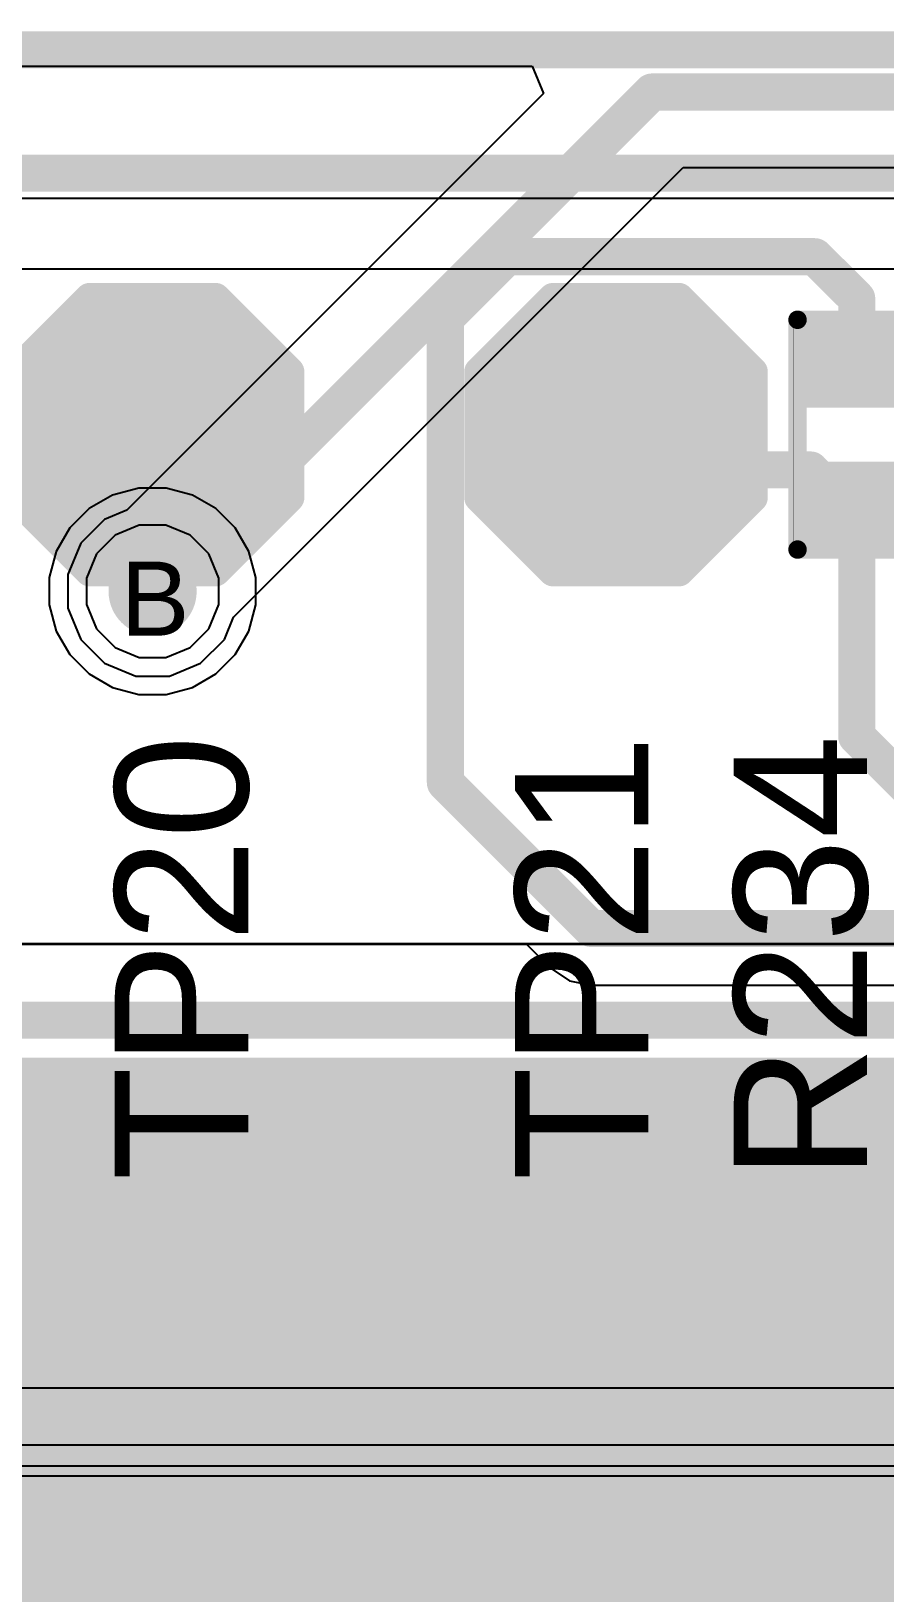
# Model space of a CAD drawing. Header units: inches. Extents: x 0 to 5379, y 0 to 5429.
# Drawn here: x 191.71 to 197.55, y 67.96 to 78.67 of the extents above; entities that cross this region are included whole.
import ezdxf

# ---------------------------------------------------------------- set-up
doc = ezdxf.new("R2010")
doc.units = ezdxf.units.IN
for name, color, linetype in [('Bottom Layer', 5, 'Continuous'), ('Bottom Solder', 6, 'Continuous'), ('Drill Drawing', 1, 'Continuous'), ('GND01', 16, 'Continuous'), ('GND02', 76, 'Continuous'), ('PWR', 156, 'Continuous'), ('SIG 01', 90, 'Continuous'), ('Top Layer', 1, 'Continuous'), ('Top Overlay', 2, 'Continuous'), ('Top Paste', 8, 'Continuous'), ('Top Solder', 216, 'Continuous'), ('Via Holes', 16, 'Continuous')]:
    doc.layers.add(name, color=color, linetype=linetype)
doc.styles.add('Arial', font='', dxfattribs={"height": 0.2})
doc.styles.get('Arial').set_extended_font_data('Arial')

# ---------------------------------------------------------------- blocks, each defined once
blk = doc.blocks.new('T__________178')
at = {"layer": 'Top Layer'}
blk.add_hatch(color=1, dxfattribs=at).paths.add_polyline_path([(0.381, 0.762), (-0.381, 0.762), (-0.762, 0.381), (-0.762, -0.381), (-0.381, -0.762), (0.381, -0.762), (0.762, -0.381), (0.762, 0.381)])
at = {"layer": 'Top Paste'}
blk.add_hatch(color=8, dxfattribs=at).paths.add_polyline_path([(0.381, 0.762), (-0.381, 0.762), (-0.762, 0.381), (-0.762, -0.381), (-0.381, -0.762), (0.381, -0.762), (0.762, -0.381), (0.762, 0.381)])
at = {"layer": 'Top Solder'}
blk.add_hatch(color=216, dxfattribs=at).paths.add_polyline_path([(0.432, 0.864), (-0.432, 0.864), (-0.864, 0.432), (-0.864, -0.432), (-0.432, -0.864), (0.432, -0.864), (0.864, -0.432), (0.864, 0.432)])
at = {"layer": 'Top Overlay'}
for points in [[(-0.94, 0.432, 0.2, 0.2, 0), (-0.432, 0.94, 0.2, 0.2, 0)], [(0.432, 0.94, 0.2, 0.2, 0), (-0.432, 0.94, 0.2, 0.2, 0)], [(0.94, 0.432, 0.2, 0.2, 0), (0.432, 0.94, 0.2, 0.2, 0)], [(-0.94, -0.432, 0.2, 0.2, 0), (-0.94, 0.432, 0.2, 0.2, 0)], [(0.94, -0.432, 0.2, 0.2, 0), (0.94, 0.432, 0.2, 0.2, 0)], [(-0.432, -0.94, 0.2, 0.2, 0), (-0.94, -0.432, 0.2, 0.2, 0)], [(0.432, -0.94, 0.2, 0.2, 0), (0.94, -0.432, 0.2, 0.2, 0)], [(0.432, -0.94, 0.2, 0.2, 0), (-0.432, -0.94, 0.2, 0.2, 0)]]:
    blk.add_lwpolyline(points, format="xyseb", dxfattribs=at)
for points in [[(-0.482, 0.94, 0.1, 0.1, 1), (-0.382, 0.94, 0.1, 0.1, 1)], [(-0.482, 0.94, 0.1, 0.1, 1), (-0.382, 0.94, 0.1, 0.1, 1)], [(0.382, 0.94, 0.1, 0.1, 1), (0.482, 0.94, 0.1, 0.1, 1)], [(0.382, 0.94, 0.1, 0.1, 1), (0.482, 0.94, 0.1, 0.1, 1)], [(-0.99, 0.432, 0.1, 0.1, 1), (-0.89, 0.432, 0.1, 0.1, 1)], [(-0.99, 0.432, 0.1, 0.1, 1), (-0.89, 0.432, 0.1, 0.1, 1)], [(0.89, 0.432, 0.1, 0.1, 1), (0.99, 0.432, 0.1, 0.1, 1)], [(0.89, 0.432, 0.1, 0.1, 1), (0.99, 0.432, 0.1, 0.1, 1)], [(-0.99, -0.432, 0.1, 0.1, 1), (-0.89, -0.432, 0.1, 0.1, 1)], [(-0.99, -0.432, 0.1, 0.1, 1), (-0.89, -0.432, 0.1, 0.1, 1)], [(0.89, -0.432, 0.1, 0.1, 1), (0.99, -0.432, 0.1, 0.1, 1)], [(0.89, -0.432, 0.1, 0.1, 1), (0.99, -0.432, 0.1, 0.1, 1)], [(-0.482, -0.94, 0.1, 0.1, 1), (-0.382, -0.94, 0.1, 0.1, 1)], [(-0.482, -0.94, 0.1, 0.1, 1), (-0.382, -0.94, 0.1, 0.1, 1)], [(0.382, -0.94, 0.1, 0.1, 1), (0.482, -0.94, 0.1, 0.1, 1)], [(0.382, -0.94, 0.1, 0.1, 1), (0.482, -0.94, 0.1, 0.1, 1)]]:
    blk.add_lwpolyline(points, format="xyseb", close=True, dxfattribs=at)
blk = doc.blocks.new('T__________179')
at = {"layer": 'Top Layer'}
blk.add_hatch(color=1, dxfattribs=at).paths.add_polyline_path([(0.381, 0.762), (-0.381, 0.762), (-0.762, 0.381), (-0.762, -0.381), (-0.381, -0.762), (0.381, -0.762), (0.762, -0.381), (0.762, 0.381)])
at = {"layer": 'Top Paste'}
blk.add_hatch(color=8, dxfattribs=at).paths.add_polyline_path([(0.381, 0.762), (-0.381, 0.762), (-0.762, 0.381), (-0.762, -0.381), (-0.381, -0.762), (0.381, -0.762), (0.762, -0.381), (0.762, 0.381)])
at = {"layer": 'Top Solder'}
blk.add_hatch(color=216, dxfattribs=at).paths.add_polyline_path([(0.432, 0.864), (-0.432, 0.864), (-0.864, 0.432), (-0.864, -0.432), (-0.432, -0.864), (0.432, -0.864), (0.864, -0.432), (0.864, 0.432)])
at = {"layer": 'Top Overlay'}
for points in [[(-0.432, 0.94, 0.2, 0.2, 0), (-0.94, 0.432, 0.2, 0.2, 0)], [(-0.432, 0.94, 0.2, 0.2, 0), (0.432, 0.94, 0.2, 0.2, 0)], [(0.432, 0.94, 0.2, 0.2, 0), (0.94, 0.432, 0.2, 0.2, 0)], [(-0.94, 0.432, 0.2, 0.2, 0), (-0.94, -0.432, 0.2, 0.2, 0)], [(0.94, 0.432, 0.2, 0.2, 0), (0.94, -0.432, 0.2, 0.2, 0)], [(-0.94, -0.432, 0.2, 0.2, 0), (-0.432, -0.94, 0.2, 0.2, 0)], [(0.94, -0.432, 0.2, 0.2, 0), (0.432, -0.94, 0.2, 0.2, 0)], [(-0.432, -0.94, 0.2, 0.2, 0), (0.432, -0.94, 0.2, 0.2, 0)]]:
    blk.add_lwpolyline(points, format="xyseb", dxfattribs=at)
for points in [[(-0.482, 0.94, 0.1, 0.1, 1), (-0.382, 0.94, 0.1, 0.1, 1)], [(-0.482, 0.94, 0.1, 0.1, 1), (-0.382, 0.94, 0.1, 0.1, 1)], [(0.382, 0.94, 0.1, 0.1, 1), (0.482, 0.94, 0.1, 0.1, 1)], [(0.382, 0.94, 0.1, 0.1, 1), (0.482, 0.94, 0.1, 0.1, 1)], [(-0.99, 0.432, 0.1, 0.1, 1), (-0.89, 0.432, 0.1, 0.1, 1)], [(-0.99, 0.432, 0.1, 0.1, 1), (-0.89, 0.432, 0.1, 0.1, 1)], [(0.89, 0.432, 0.1, 0.1, 1), (0.99, 0.432, 0.1, 0.1, 1)], [(0.89, 0.432, 0.1, 0.1, 1), (0.99, 0.432, 0.1, 0.1, 1)], [(-0.99, -0.432, 0.1, 0.1, 1), (-0.89, -0.432, 0.1, 0.1, 1)], [(-0.99, -0.432, 0.1, 0.1, 1), (-0.89, -0.432, 0.1, 0.1, 1)], [(0.89, -0.432, 0.1, 0.1, 1), (0.99, -0.432, 0.1, 0.1, 1)], [(0.89, -0.432, 0.1, 0.1, 1), (0.99, -0.432, 0.1, 0.1, 1)], [(-0.482, -0.94, 0.1, 0.1, 1), (-0.382, -0.94, 0.1, 0.1, 1)], [(-0.482, -0.94, 0.1, 0.1, 1), (-0.382, -0.94, 0.1, 0.1, 1)], [(0.382, -0.94, 0.1, 0.1, 1), (0.482, -0.94, 0.1, 0.1, 1)], [(0.382, -0.94, 0.1, 0.1, 1), (0.482, -0.94, 0.1, 0.1, 1)]]:
    blk.add_lwpolyline(points, format="xyseb", close=True, dxfattribs=at)
blk = doc.blocks.new('R___0402_536')
at = {"layer": 'Top Layer'}
for points in [[(-0.699, -0.318), (-0.699, 0.317), (-0.241, 0.317), (-0.241, -0.318)], [(0.241, -0.318), (0.241, 0.317), (0.699, 0.317), (0.699, -0.318)]]:
    blk.add_hatch(color=1, dxfattribs=at).paths.add_polyline_path(points)
at = {"layer": 'Top Paste'}
for points in [[(-0.699, -0.318), (-0.699, 0.317), (-0.241, 0.317), (-0.241, -0.318)], [(0.241, -0.318), (0.241, 0.317), (0.699, 0.317), (0.699, -0.318)]]:
    blk.add_hatch(color=8, dxfattribs=at).paths.add_polyline_path(points)
at = {"layer": 'Top Solder'}
for points in [[(-0.754, -0.373), (-0.754, 0.373), (-0.186, 0.373), (-0.186, -0.373)], [(0.186, -0.373), (0.186, 0.373), (0.754, 0.373), (0.754, -0.373)]]:
    blk.add_hatch(color=216, dxfattribs=at).paths.add_polyline_path(points)
at = {"layer": 'Top Overlay'}
for points in [[(0.787, 0.406, 0.127, 0.127, 0), (-0.787, 0.406, 0.127, 0.127, 0)], [(-0.787, -0.406, 0.127, 0.127, 0), (-0.787, 0.406, 0.127, 0.127, 0)], [(0.787, -0.406, 0.127, 0.127, 0), (0.787, 0.406, 0.127, 0.127, 0)], [(0.787, -0.406, 0.127, 0.127, 0), (-0.787, -0.406, 0.127, 0.127, 0)], [(0.813, -0.432, 0.00323, 0.00323, 0), (-0.813, -0.432, 0.00323, 0.00323, 0)]]:
    blk.add_lwpolyline(points, format="xyseb", dxfattribs=at)
for points in [[(-0.819, 0.406, 0.0635, 0.0635, 1), (-0.756, 0.406, 0.0635, 0.0635, 1)], [(-0.819, 0.406, 0.0635, 0.0635, 1), (-0.756, 0.406, 0.0635, 0.0635, 1)], [(0.756, 0.406, 0.0635, 0.0635, 1), (0.819, 0.406, 0.0635, 0.0635, 1)], [(0.756, 0.406, 0.0635, 0.0635, 1), (0.819, 0.406, 0.0635, 0.0635, 1)], [(-0.819, -0.406, 0.0635, 0.0635, 1), (-0.756, -0.406, 0.0635, 0.0635, 1)], [(-0.819, -0.406, 0.0635, 0.0635, 1), (-0.756, -0.406, 0.0635, 0.0635, 1)], [(0.756, -0.406, 0.0635, 0.0635, 1), (0.819, -0.406, 0.0635, 0.0635, 1)], [(0.756, -0.406, 0.0635, 0.0635, 1), (0.819, -0.406, 0.0635, 0.0635, 1)], [(-0.814, -0.432, 0.00161, 0.00161, 1), (-0.812, -0.432, 0.00161, 0.00161, 1)], [(0.812, -0.432, 0.00161, 0.00161, 1), (0.814, -0.432, 0.00161, 0.00161, 1)]]:
    blk.add_lwpolyline(points, format="xyseb", close=True, dxfattribs=at)

msp = doc.modelspace()

# ---------------------------------------------------------------- hatches: boundary and pattern name
at = {"layer": 'Bottom Layer'}
h = msp.add_hatch(color=5, dxfattribs=at)
edge = h.paths.add_edge_path()
edge.add_arc((192.537, 74.828), 0.2, 0, 360)
at = {"layer": 'Bottom Solder'}
h = msp.add_hatch(color=6, dxfattribs=at)
edge = h.paths.add_edge_path()
edge.add_arc((192.537, 74.828), 0.302, 0, 360)
msp.add_hatch(color=6, dxfattribs=at).paths.add_polyline_path([(191.321, 66.929), (348.971, 66.929), (348.971, 71.631), (191.321, 71.631)])
at = {"layer": 'GND01'}
h = msp.add_hatch(color=16, dxfattribs=at)
edge = h.paths.add_edge_path()
edge.add_arc((192.537, 74.828), 0.2, 0, 360)
at = {"layer": 'GND02'}
h = msp.add_hatch(color=76, dxfattribs=at)
edge = h.paths.add_edge_path()
edge.add_arc((192.537, 74.828), 0.2, 0, 360)
at = {"layer": 'PWR'}
h = msp.add_hatch(color=156, dxfattribs=at)
edge = h.paths.add_edge_path()
edge.add_arc((192.537, 74.828), 0.2, 0, 360)
at = {"layer": 'SIG 01'}
h = msp.add_hatch(color=90, dxfattribs=at)
edge = h.paths.add_edge_path()
edge.add_arc((192.537, 74.828), 0.2, 0, 360)
at = {"layer": 'Top Layer'}
h = msp.add_hatch(color=1, dxfattribs=at)
edge = h.paths.add_edge_path()
edge.add_arc((192.537, 74.828), 0.2, 0, 360)
at = {"layer": 'Top Solder'}
h = msp.add_hatch(color=216, dxfattribs=at)
edge = h.paths.add_edge_path()
edge.add_arc((192.537, 74.828), 0.302, 0, 360)
at = {"layer": 'Via Holes'}
h = msp.add_hatch(color=7, dxfattribs=at)
edge = h.paths.add_edge_path()
edge.add_arc((192.537, 74.828), 0.1, 0, 360)

# ---------------------------------------------------------------- linework, layer by layer
at = {"layer": 'Bottom Layer'}
for p, q in [((192.263, 75.488), (192.102, 75.395)), ((192.443, 75.536), (192.263, 75.488)), ((192.63, 75.536), (192.443, 75.536)), ((192.81, 75.488), (192.63, 75.536)), ((192.971, 75.395), (192.81, 75.488)), ((192.102, 75.395), (191.97, 75.263)), ((193.103, 75.263), (192.971, 75.395)), ((191.97, 75.263), (191.877, 75.102)), ((193.196, 75.102), (193.103, 75.263)), ((191.877, 75.102), (191.829, 74.922)), ((193.245, 74.922), (193.196, 75.102)), ((191.829, 74.922), (191.829, 74.735)), ((193.245, 74.735), (193.245, 74.922)), ((191.829, 74.735), (191.877, 74.555)), ((193.196, 74.555), (193.245, 74.735)), ((191.877, 74.555), (191.97, 74.394)), ((193.103, 74.394), (193.196, 74.555)), ((191.97, 74.394), (192.102, 74.262)), ((192.971, 74.262), (193.103, 74.394)), ((192.102, 74.262), (192.263, 74.169)), ((192.81, 74.169), (192.971, 74.262)), ((192.263, 74.169), (192.443, 74.12)), ((192.443, 74.12), (192.63, 74.12)), ((192.63, 74.12), (192.81, 74.169))]:
    msp.add_line(p, q, dxfattribs=at)
at = {"layer": 'GND01'}
for p, q in [((192.446, 75.282), (192.28, 75.213)), ((192.627, 75.282), (192.446, 75.282)), ((192.794, 75.213), (192.627, 75.282)), ((192.28, 75.213), (192.152, 75.086)), ((192.922, 75.086), (192.794, 75.213)), ((192.152, 75.086), (192.083, 74.919)), ((192.991, 74.919), (192.922, 75.086)), ((192.083, 74.919), (192.083, 74.738)), ((192.991, 74.738), (192.991, 74.919)), ((192.083, 74.738), (192.152, 74.571)), ((192.922, 74.571), (192.991, 74.738)), ((192.152, 74.571), (192.28, 74.444)), ((192.794, 74.444), (192.922, 74.571)), ((192.28, 74.444), (192.446, 74.374)), ((192.627, 74.374), (192.794, 74.444)), ((192.446, 74.374), (192.627, 74.374))]:
    msp.add_line(p, q, dxfattribs=at)
at = {"layer": 'GND02'}
for p, q in [((192.446, 75.282), (192.28, 75.213)), ((192.627, 75.282), (192.446, 75.282)), ((192.794, 75.213), (192.627, 75.282)), ((192.28, 75.213), (192.152, 75.086)), ((192.922, 75.086), (192.794, 75.213)), ((192.152, 75.086), (192.083, 74.919)), ((192.991, 74.919), (192.922, 75.086)), ((192.083, 74.919), (192.083, 74.738)), ((192.991, 74.738), (192.991, 74.919)), ((192.083, 74.738), (192.152, 74.571)), ((192.922, 74.571), (192.991, 74.738)), ((192.152, 74.571), (192.28, 74.444)), ((192.794, 74.444), (192.922, 74.571)), ((192.28, 74.444), (192.446, 74.374)), ((192.627, 74.374), (192.794, 74.444)), ((192.446, 74.374), (192.627, 74.374))]:
    msp.add_line(p, q, dxfattribs=at)
at = {"layer": 'PWR'}
for p, q in [((238.325, 77.521), (188.574, 77.521)), ((188.574, 77.038), (204.784, 77.038)), ((192.446, 75.282), (192.28, 75.213)), ((192.627, 75.282), (192.446, 75.282)), ((192.794, 75.213), (192.627, 75.282)), ((192.28, 75.213), (192.152, 75.086)), ((192.922, 75.086), (192.794, 75.213)), ((192.152, 75.086), (192.083, 74.919)), ((192.991, 74.919), (192.922, 75.086)), ((192.083, 74.919), (192.083, 74.738)), ((192.991, 74.738), (192.991, 74.919)), ((192.083, 74.738), (192.152, 74.571)), ((192.922, 74.571), (192.991, 74.738)), ((192.152, 74.571), (192.28, 74.444)), ((192.794, 74.444), (192.922, 74.571)), ((192.28, 74.444), (192.446, 74.374)), ((192.627, 74.374), (192.794, 74.444)), ((192.446, 74.374), (192.627, 74.374)), ((252.684, 69.367), (188.574, 69.367)), ((188.528, 68.834), (253.192, 68.834))]:
    msp.add_line(p, q, dxfattribs=at)
at = {"layer": 'SIG 01'}
for p, q in [((190.825, 78.429), (195.139, 78.429)), ((195.139, 78.429), (195.217, 78.241)), ((195.217, 78.241), (192.36, 75.384)), ((193.092, 74.651), (196.174, 77.733)), ((196.174, 77.733), (204.998, 77.733)), ((192.36, 75.384), (192.208, 75.321)), ((192.208, 75.321), (192.044, 75.158)), ((192.044, 75.158), (191.956, 74.944)), ((191.956, 74.944), (191.956, 74.713)), ((191.956, 74.713), (192.044, 74.499)), ((193.029, 74.499), (193.092, 74.651)), ((192.044, 74.499), (192.208, 74.336)), ((192.866, 74.336), (193.029, 74.499)), ((192.208, 74.336), (192.421, 74.247)), ((192.652, 74.247), (192.866, 74.336)), ((192.421, 74.247), (192.652, 74.247)), ((197.756, 72.407), (188.342, 72.407)), ((146.179, 68.978), (209.223, 68.978)), ((230.376, 68.762), (151.953, 68.762))]:
    msp.add_line(p, q, dxfattribs=at)
for points in [[(192.537, 74.828, 0.254, 0.254, 0), (195.96, 78.251, 0.254, 0.254, 0)], [(195.96, 78.251, 0.254, 0.254, 0), (224.398, 78.251, 0.254, 0.254, 0)], [(144.292, 71.889, 0.254, 0.254, 0), (197.971, 71.889, 0.254, 0.254, 0)], [(144.597, 71.286, 0.254, 0.254, 0), (198.308, 71.286, 0.254, 0.254, 0)], [(145.485, 70.119, 0.254, 0.254, 0), (208.966, 70.119, 0.254, 0.254, 0)], [(145.964, 69.496, 0.254, 0.254, 0), (209.223, 69.496, 0.254, 0.254, 0)], [(151.953, 68.18, 0.381, 0.381, 0), (230.617, 68.18, 0.381, 0.381, 0)]]:
    msp.add_lwpolyline(points, format="xyseb", dxfattribs=at)
for points in [[(195.896, 78.251, 0.127, 0.127, 1), (196.023, 78.251, 0.127, 0.127, 1)], [(195.896, 78.251, 0.127, 0.127, 1), (196.023, 78.251, 0.127, 0.127, 1)], [(192.473, 74.828, 0.127, 0.127, 1), (192.6, 74.828, 0.127, 0.127, 1)]]:
    msp.add_lwpolyline(points, format="xyseb", close=True, dxfattribs=at)
at = {"layer": 'Top Layer'}
for p, q in [((0.381, 72.415), (350, 72.415)), ((184.566, 72.415), (195.095, 72.415)), ((195.095, 72.415), (195.268, 72.242)), ((195.268, 72.242), (195.394, 72.158)), ((195.394, 72.158), (195.543, 72.129)), ((195.543, 72.129), (217.53, 72.129))]:
    msp.add_line(p, q, dxfattribs=at)
for points in [[(175.167, 78.54, 0.254, 0.254, 0), (200.77, 78.54, 0.254, 0.254, 0)], [(176.352, 77.694, 0.254, 0.254, 0), (204.519, 77.694, 0.254, 0.254, 0)], [(194.543, 76.699, 0.254, 0.254, 0), (194.966, 77.122, 0.254, 0.254, 0)], [(194.966, 77.122, 0.254, 0.254, 0), (197.075, 77.122, 0.254, 0.254, 0)], [(197.075, 77.122, 0.254, 0.254, 0), (197.363, 76.835, 0.254, 0.254, 0)], [(197.363, 76.372, 0.254, 0.254, 0), (197.363, 76.835, 0.254, 0.254, 0)], [(194.543, 73.517, 0.254, 0.254, 0), (194.543, 76.699, 0.254, 0.254, 0)], [(197.363, 76.372, 0.254, 0.254, 0), (198.328, 76.372, 0.254, 0.254, 0)], [(191.445, 75.902, 0.254, 0.254, 0), (192.537, 75.902, 0.254, 0.254, 0)], [(192.537, 74.828, 0.254, 0.254, 0), (192.537, 75.902, 0.254, 0.254, 0)], [(195.713, 75.902, 0.254, 0.254, 0), (195.954, 75.66, 0.254, 0.254, 0)], [(195.954, 75.66, 0.254, 0.254, 0), (197.045, 75.66, 0.254, 0.254, 0)], [(197.045, 75.66, 0.254, 0.254, 0), (197.274, 75.432, 0.254, 0.254, 0)], [(197.274, 75.432, 0.254, 0.254, 0), (197.363, 75.432, 0.254, 0.254, 0)], [(197.363, 73.834, 0.254, 0.254, 0), (197.363, 75.432, 0.254, 0.254, 0)], [(197.363, 73.834, 0.254, 0.254, 0), (198.046, 73.151, 0.254, 0.254, 0)], [(194.543, 73.517, 0.254, 0.254, 0), (195.543, 72.517, 0.254, 0.254, 0)], [(195.543, 72.517, 0.254, 0.254, 0), (217.53, 72.517, 0.254, 0.254, 0)]]:
    msp.add_lwpolyline(points, format="xyseb", dxfattribs=at)
for points in [[(194.903, 77.122, 0.127, 0.127, 1), (195.03, 77.122, 0.127, 0.127, 1)], [(194.903, 77.122, 0.127, 0.127, 1), (195.03, 77.122, 0.127, 0.127, 1)], [(197.011, 77.122, 0.127, 0.127, 1), (197.138, 77.122, 0.127, 0.127, 1)], [(197.011, 77.122, 0.127, 0.127, 1), (197.138, 77.122, 0.127, 0.127, 1)], [(197.299, 76.835, 0.127, 0.127, 1), (197.426, 76.835, 0.127, 0.127, 1)], [(197.299, 76.835, 0.127, 0.127, 1), (197.426, 76.835, 0.127, 0.127, 1)], [(194.48, 76.699, 0.127, 0.127, 1), (194.607, 76.699, 0.127, 0.127, 1)], [(194.48, 76.699, 0.127, 0.127, 1), (194.607, 76.699, 0.127, 0.127, 1)], [(197.299, 76.372, 0.127, 0.127, 1), (197.426, 76.372, 0.127, 0.127, 1)], [(197.299, 76.372, 0.127, 0.127, 1), (197.426, 76.372, 0.127, 0.127, 1)], [(192.473, 75.902, 0.127, 0.127, 1), (192.6, 75.902, 0.127, 0.127, 1)], [(192.473, 75.902, 0.127, 0.127, 1), (192.6, 75.902, 0.127, 0.127, 1)], [(195.649, 75.902, 0.127, 0.127, 1), (195.776, 75.902, 0.127, 0.127, 1)], [(195.89, 75.66, 0.127, 0.127, 1), (196.017, 75.66, 0.127, 0.127, 1)], [(195.89, 75.66, 0.127, 0.127, 1), (196.017, 75.66, 0.127, 0.127, 1)], [(196.982, 75.66, 0.127, 0.127, 1), (197.109, 75.66, 0.127, 0.127, 1)], [(196.982, 75.66, 0.127, 0.127, 1), (197.109, 75.66, 0.127, 0.127, 1)], [(197.21, 75.432, 0.127, 0.127, 1), (197.337, 75.432, 0.127, 0.127, 1)], [(197.21, 75.432, 0.127, 0.127, 1), (197.337, 75.432, 0.127, 0.127, 1)], [(197.299, 75.432, 0.127, 0.127, 1), (197.426, 75.432, 0.127, 0.127, 1)], [(197.299, 75.432, 0.127, 0.127, 1), (197.426, 75.432, 0.127, 0.127, 1)], [(192.473, 74.828, 0.127, 0.127, 1), (192.6, 74.828, 0.127, 0.127, 1)], [(197.299, 73.834, 0.127, 0.127, 1), (197.426, 73.834, 0.127, 0.127, 1)], [(197.299, 73.834, 0.127, 0.127, 1), (197.426, 73.834, 0.127, 0.127, 1)], [(194.48, 73.517, 0.127, 0.127, 1), (194.607, 73.517, 0.127, 0.127, 1)], [(194.48, 73.517, 0.127, 0.127, 1), (194.607, 73.517, 0.127, 0.127, 1)], [(195.48, 72.517, 0.127, 0.127, 1), (195.607, 72.517, 0.127, 0.127, 1)], [(195.48, 72.517, 0.127, 0.127, 1), (195.607, 72.517, 0.127, 0.127, 1)]]:
    msp.add_lwpolyline(points, format="xyseb", close=True, dxfattribs=at)

# ---------------------------------------------------------------- block references
for name, p, rotation in [('T__________179', (192.537, 75.902), 90), ('T__________178', (195.713, 75.902), 270), ('R___0402_536', (197.363, 75.902), 270)]:
    msp.add_blockref(name, p, dxfattribs=dict(rotation=rotation))

# ---------------------------------------------------------------- texts
at = {"layer": 'Drill Drawing', "style": 'Arial'}
msp.add_text('B', height=0.508, dxfattribs=at).set_placement((192.317, 74.524))
at = {"layer": 'Top Overlay', "style": 'Arial'}
for s, p in [('TP20', (193.192, 70.79)), ('TP21', (195.935, 70.79)), ('R234', (197.434, 70.79))]:
    msp.add_text(s, height=0.9144, rotation=90, dxfattribs=at).set_placement(p)

doc.saveas('drawing.dxf')
